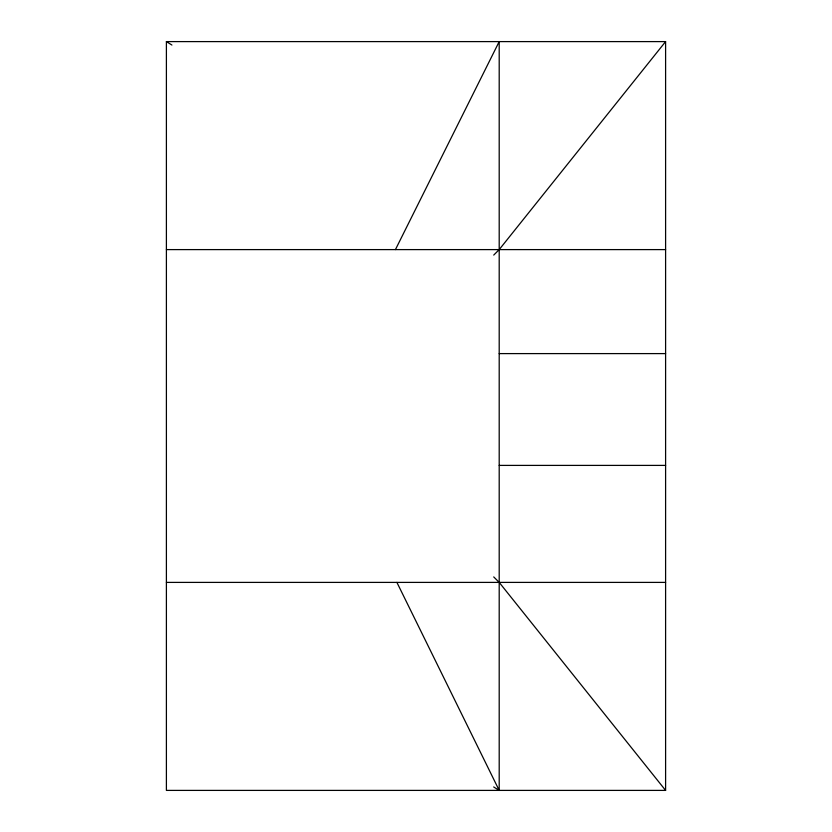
<?xml version="1.0" encoding="UTF-8"?>
<svg xmlns="http://www.w3.org/2000/svg" width="832" height="832" viewBox="0 0 832 832"><rect width="100%" height="100%" fill="white"/><g stroke="black" fill="none" stroke-linecap="round" stroke-linejoin="round"><path stroke-width="1.25" d="M395.439 249.6L499.2 41.6L499.2 790.4L493.688 786.958M665.6 41.6L665.6 790.4L166.4 790.4L166.4 41.6L665.6 41.6L499.2 249.6L493.719 255.081M166.4 249.6L665.6 249.6M499.2 353.6L665.6 353.6M499.2 465.4L665.6 465.4M166.4 582.4L665.6 582.4M166.4 41.6L171.912 45.042M493.719 576.919L499.2 582.4L665.6 790.4M396.906 582.4L499.2 790.4"/></g></svg>
